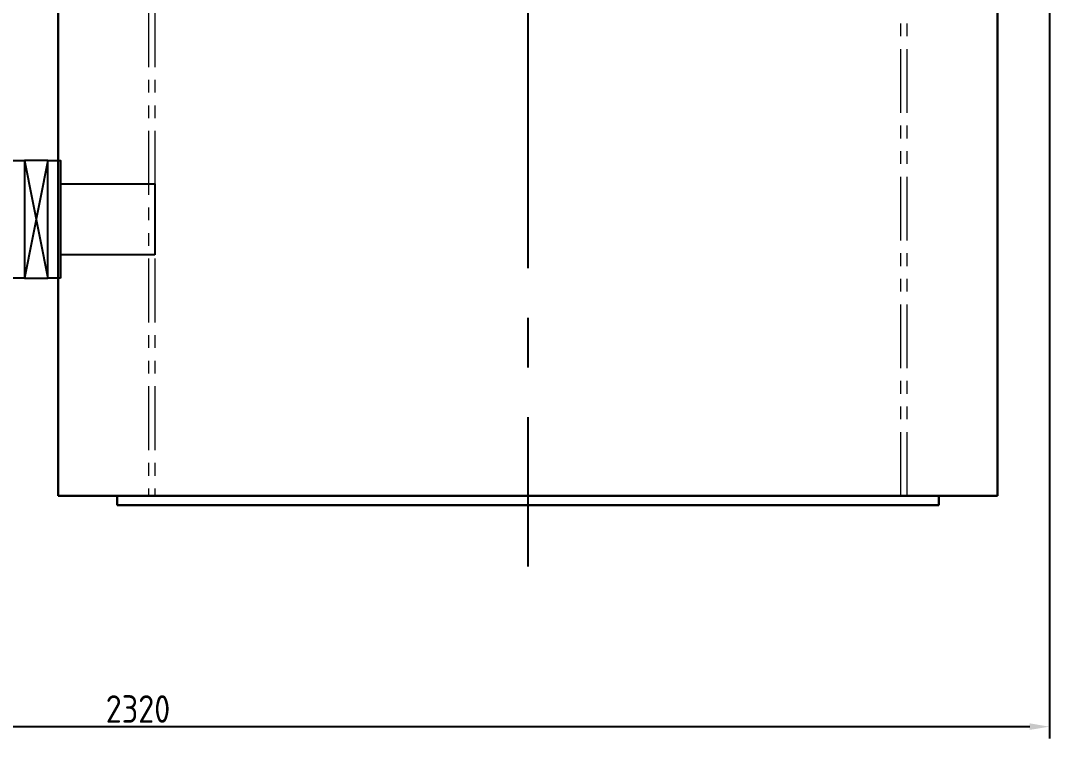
# Model space of a CAD drawing. Header units: millimetres. Extents: x 36873 to 51119, y -3533 to 6541.
# Drawn here: x 44822 to 46132, y 2072 to 2986 of the extents above; entities that cross this region are included whole.
import ezdxf

# ---------------------------------------------------------------- set-up
doc = ezdxf.new("R2010")
doc.units = ezdxf.units.MM
doc.header["$LTSCALE"] = 13
doc.linetypes.add('CENTER2', pattern=[1.125, 0.75, -0.125, 0.125, -0.125])
doc.linetypes.add('PTHANTOM2', pattern=[1.25, 0.625, -0.125, 0.125, -0.125, 0.125, -0.125])
doc.layers.add('1', color=4, linetype='Continuous')
doc.layers.add('标注、文本', color=3, linetype='Continuous', lineweight=25)
doc.styles.get("Standard").update_dxf_attribs({"font": 'gbenor.shx', "bigfont": 'gbcbig.shx'})
doc.dimstyles.new('丁晓菲', dxfattribs={"dimscale": 15, "dimtxt": 3.5, "dimasz": 2.5, "dimexe": 1.5, "dimexo": 0, "dimgap": 0.5, "dimtad": 1, "dimtoh": 1, "dimtxsty": 'Standard', "dimcen": 2.5, "dimclrd": 3, "dimclre": 3, "dimclrt": 2, "dimadec": 0, "dimazin": 0, "dimtfac": 1, "dimtmove": 0, "dimatfit": 2, "dimfxl": 1.5, "dimarcsym": 0})

# ---------------------------------------------------------------- blocks, each defined once
blk = doc.blocks.new('*D1205')
at = {"layer": 'Defpoints', "color": 0, "linetype": 'CENTER2', "ltscale": 38.869873}
for p in [(43811.1, 3691.2), (46131.9, 3021), (43811.1, 2087.3)]:
    blk.add_point(p, dxfattribs=at)
at = {"layer": '标注、文本', "color": 3, "lineweight": -2, "ltscale": 38.869873}
for p, q in [((43811.1, 3691.2), (43811.1, 2072.3)), ((46131.9, 3021), (46131.9, 2072.3)), ((46106.9, 2087.3), (43836.1, 2087.3))]:
    blk.add_line(p, q, dxfattribs=at)
at = {"layer": '标注、文本', "color": 3, "linetype": 'CENTER2', "ltscale": 38.869873}
for points in [[(43836.1, 2091.5), (43836.1, 2083.2), (43811.1, 2087.3)], [(46106.9, 2091.5), (46106.9, 2083.2), (46131.9, 2087.3)]]:
    blk.add_solid(points, dxfattribs=at)
at = {"layer": '标注、文本', "color": 2, "linetype": 'CENTER2', "ltscale": 38.869873, "insert": (44971.5, 2109.8), "char_height": 35, "attachment_point": 5, "bg_fill": 3, "box_fill_scale": 1.1, "bg_fill_color": 256, "bg_fill_true_color": 13158600, "bg_fill_transparency": 0}
blk.add_mtext('2320', dxfattribs=at)

msp = doc.modelspace()

# ---------------------------------------------------------------- linework, layer by layer
at = {"layer": '1', "ltscale": 4}
for points in [[(44826.917, 2658.006), (44810.917, 2658.006), (44810.917, 2808.006), (44826.917, 2808.006)], [(44872.917, 2658.006), (44856.917, 2658.006), (44856.917, 2808.006), (44872.917, 2808.006)]]:
    msp.add_lwpolyline(points, close=True, dxfattribs=at)
at = {"layer": '标注、文本', "color": 1, "linetype": 'CENTER2', "ltscale": 38.869873}
msp.add_line((45467.917, 4755.147), (45467.917, 2290.965), dxfattribs=at)
at = {"layer": '标注、文本', "color": 6, "linetype": 'PTHANTOM2', "lineweight": 0, "ltscale": 10}
for p, q in [((44984.917, 4633.006), (44984.917, 2381.006)), ((44992.917, 4633.006), (44992.917, 2381.006)), ((45942.917, 2381.006), (45942.917, 4633.006)), ((45950.917, 2381.006), (45950.917, 4633.006))]:
    msp.add_line(p, q, dxfattribs=at)
at = {"layer": '标注、文本', "color": 4, "lineweight": 30, "ltscale": 38.869873}
for p, q in [((46065.917, 3081.003), (46065.917, 2381.006)), ((44869.917, 3037.413), (44869.917, 2381.006)), ((44869.917, 2381.006), (46065.917, 2381.006)), ((44944.917, 2381.006), (44944.917, 2369.006)), ((45990.917, 2381.006), (45990.917, 2369.006)), ((44944.917, 2369.006), (45990.917, 2369.006))]:
    msp.add_line(p, q, dxfattribs=at)
at = {"layer": '标注、文本', "color": 0, "linetype": 'CENTER2', "ltscale": 38.869873}
for p, q in [((44856.917, 2808.006), (44826.917, 2658.006)), ((44826.917, 2808.006), (44856.917, 2658.006)), ((44872.917, 2778.006), (44992.917, 2778.006)), ((44992.917, 2778.006), (44992.917, 2688.006)), ((44992.917, 2688.006), (44872.917, 2688.006))]:
    msp.add_line(p, q, dxfattribs=at)
msp.add_lwpolyline([(44856.917, 2808.006), (44826.917, 2808.006), (44826.917, 2658.006), (44856.917, 2658.006)], close=True, dxfattribs=at)

# ---------------------------------------------------------------- next in the draw order: dimensions: what is measured, and where the dimension line sits
dim = msp.add_linear_dim(base=(43811.133, 2087.35), p1=(46131.917, 3021.003), p2=(43811.133, 3691.213), text='2320', dimstyle='丁晓菲', override={"dimscale": 10, "dimtfill": 1, "dimarcsym": 1}, dxfattribs=at)
dim.commit()
dim.dimension.update_dxf_attribs({"geometry": '*D1205', "text_midpoint": (44971.525, 2109.85)})

doc.saveas('drawing.dxf')
